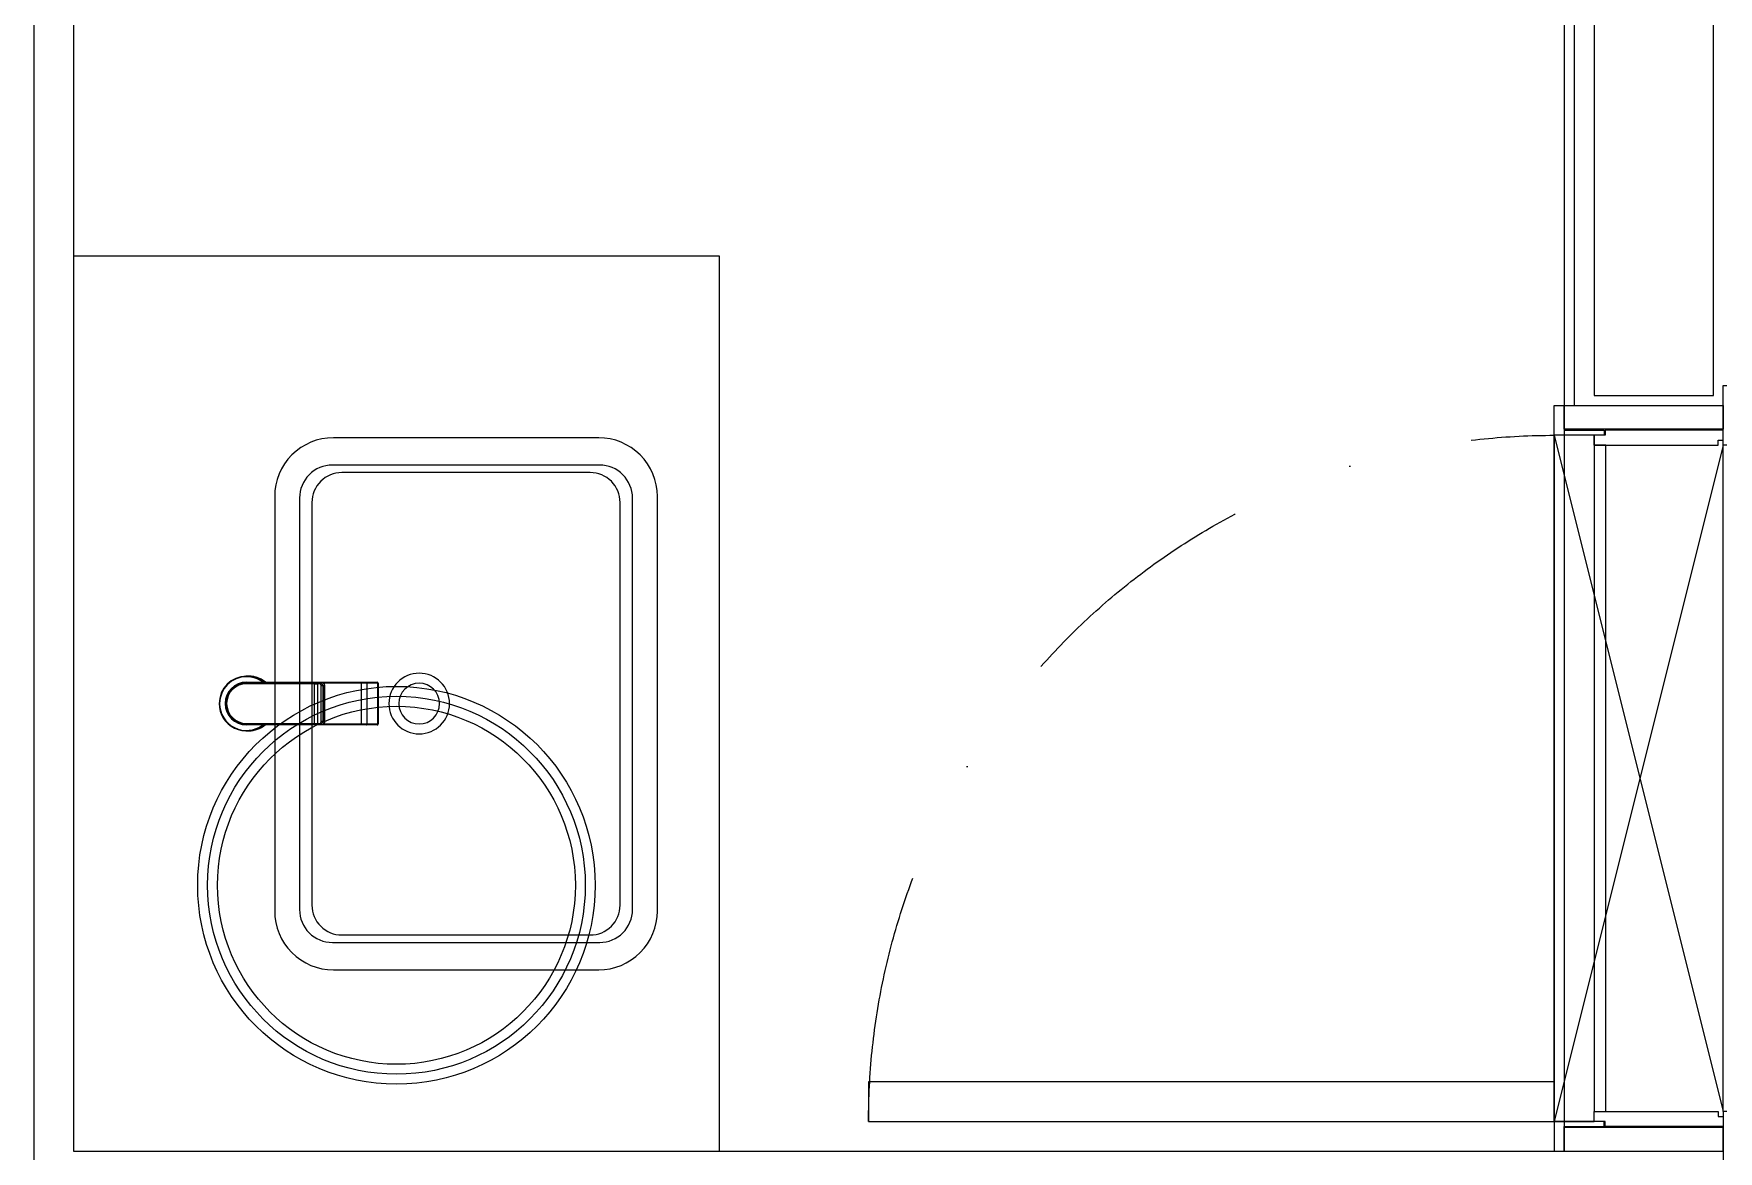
# Model space of a CAD drawing. Header units: millimetres. Extents: x -33000 to 294000, y 0 to 42408.
# Drawn here: x 181306 to 183001, y 14650 to 15773 of the extents above; entities that cross this region are included whole.
import ezdxf

# ---------------------------------------------------------------- set-up
doc = ezdxf.new("R2010")
doc.units = ezdxf.units.MM
doc.header["$LTSCALE"] = 50
doc.linetypes.add('DASHDOTX2', pattern=[2, 1, -0.5, 0, -0.5])
doc.layers.add('arch', color=8, linetype='Continuous')

# ---------------------------------------------------------------- blocks, each defined once
blk = doc.blocks.new('*U323')
at = {"linetype": 'Continuous', "ltscale": 4}
for points in [[(-18, 770), (-18, 710), (0, 710), (0, 770)], [(0, 726), (160, 726), (160, 750), (0, 750)], [(170, 750), (160, 750), (160, 725), (120, 725), (120, 720), (170, 720)], [(130, 720), (130, 710), (5, 710), (5, 715), (0, 715), (0, 725), (119, 725), (119, 720)], [(860, 30), (170, 30), (170, 70), (860, 70)], [(-18, -20), (-18, 40), (0, 40), (0, -20)], [(130, 30), (130, 40), (5, 40), (5, 35), (0, 35), (0, 25), (119, 25), (119, 30)], [(0, 24), (160, 24), (160, 0), (0, 0)], [(170, 0), (160, 0), (160, 25), (120, 25), (120, 30), (170, 30)]]:
    blk.add_lwpolyline(points, close=True, dxfattribs=at)
blk.add_lwpolyline([(170, 30), (170, 720), (0, 40), (0, 710)], close=True)
for points in [[(170, 30), (130, 30), (130, 40), (118, 40), (118, 710), (130, 710), (130, 720), (170, 720), (170, 30)], [(130, 710), (130, 40)]]:
    blk.add_lwpolyline(points)
at = {"linetype": 'DASHDOTX2', "ltscale": 5}
blk.add_arc((170, 30), 690, 0, 90, dxfattribs=at)

msp = doc.modelspace()

# ---------------------------------------------------------------- linework, layer by layer
at = {"layer": 'arch'}
for p, q in [((181306.2, 17889.6), (181306.2, 10669.6)), ((182876.2, 17229.6), (182876.2, 15409.6)), ((182856.2, 17209.6), (182856.2, 15399.6)), ((181346.2, 17199.6), (181346.2, 14649.6)), ((182846.2, 17199.6), (182846.2, 14649.6)), ((181512.5, 15126.3), (181513, 15126.3)), ((181520.3, 15121.3), (181635.8, 15121.3)), ((181520.3, 15120.8), (181588.7, 15120.8)), ((181588.7, 15119.8), (181520.3, 15119.8)), ((181588.7, 15120.8), (181592.3, 15120.8)), ((181588.7, 15119.8), (181588.7, 15120.8)), ((181588.7, 15079.8), (181588.7, 15119.8)), ((181588.7, 15119.8), (181591.7, 15119.8)), ((181591.7, 15119.8), (181591.7, 15079.8)), ((181594, 15119.8), (181591.7, 15119.8)), ((181592.3, 15120.8), (181594.6, 15120.8)), ((181594.6, 15120.8), (181596.5, 15120.8)), ((181635.8, 15120.3), (181598, 15120.3)), ((181635.8, 15121.3), (181635.8, 15120.3)), ((181635.8, 15121.3), (181640.6, 15121.3)), ((181641.5, 15120.3), (181635.8, 15120.3)), ((181635.8, 15120.3), (181635.8, 15079.3)), ((181640.6, 15121.3), (181651.7, 15121.3)), ((181652.6, 15120.3), (181641.5, 15120.3)), ((181641.5, 15120.3), (181641.5, 15079.3)), ((181652.7, 15120.3), (181652.6, 15120.3)), ((181652.6, 15079.3), (181652.6, 15120.3)), ((181652.7, 15120.3), (181652.7, 15079.3)), ((181597, 15117.8), (181595.6, 15117.8)), ((181595.6, 15081.8), (181595.6, 15117.8)), ((181598.9, 15117.8), (181597, 15117.8)), ((181597, 15117.8), (181597, 15081.8)), ((181599.2, 15117.8), (181598.9, 15117.8)), ((181598.9, 15081.8), (181598.9, 15117.8)), ((181599.2, 15081.8), (181599.2, 15117.8)), ((181520.3, 15079.8), (181588.7, 15079.8)), ((181588.7, 15078.8), (181520.3, 15078.8)), ((181520.3, 15078.4), (181520.3, 15078.3)), ((181635.8, 15078.3), (181520.3, 15078.3)), ((181588.7, 15079.8), (181591.7, 15079.8)), ((181588.7, 15078.8), (181588.7, 15079.8)), ((181588.7, 15078.8), (181592.3, 15078.8)), ((181591.7, 15079.8), (181594, 15079.8)), ((181594.6, 15078.8), (181592.3, 15078.8)), ((181596.5, 15078.8), (181594.6, 15078.8)), ((181597, 15081.8), (181595.6, 15081.8)), ((181597, 15081.8), (181598.9, 15081.8)), ((181598, 15079.3), (181635.8, 15079.3)), ((181599.2, 15081.8), (181598.9, 15081.8)), ((181635.8, 15079.3), (181641.5, 15079.3)), ((181635.8, 15079.3), (181635.8, 15078.3)), ((181640.6, 15078.3), (181635.8, 15078.3)), ((181651.7, 15078.3), (181640.6, 15078.3)), ((181641.5, 15079.3), (181652.6, 15079.3)), ((181652.7, 15079.3), (181652.6, 15079.3)), ((181346.2, 14649.6), (183006.2, 14649.6))]:
    msp.add_line(p, q, dxfattribs=at)
msp.add_lwpolyline([(182876.2, 15409.6), (182996.2, 15409.6), (182996.2, 17809.6)], dxfattribs=at)
msp.add_lwpolyline([(181996.2, 15549.6), (181346.2, 15549.6), (181346.2, 14649.6), (181996.2, 14649.6)], close=True, dxfattribs=at)
for points in [[(181933.7, 14891.1), (181933.7, 15308.1, 0.414214), (181874.7, 15367.1), (181607.7, 15367.1, 0.414214), (181548.7, 15308.1), (181548.7, 14891.1, 0.414214), (181607.7, 14832.1), (181874.7, 14832.1, 0.414214)], [(181908.7, 14892.6), (181908.7, 15306.6, 0.414214), (181875.7, 15339.6), (181606.7, 15339.6, 0.414214), (181573.7, 15306.6), (181573.7, 14892.6, 0.414214), (181606.7, 14859.6), (181875.7, 14859.6, 0.414214)], [(181896.2, 14897.1), (181896.2, 15302.1, 0.414214), (181866.2, 15332.1), (181616.2, 15332.1, 0.414214), (181586.2, 15302.1), (181586.2, 14897.1, 0.414214), (181616.2, 14867.1), (181866.2, 14867.1, 0.414214)]]:
    msp.add_lwpolyline(points, format="xyb", close=True, dxfattribs=at)
for radius in [200, 190, 180]:
    msp.add_circle((181671.2, 14917.1), radius, dxfattribs=at)
for centre, radius, start, end in [((181520.3, 15099.8), 27.5, 90, 180), ((181520.3, 15099.8), 27, 90, 180), ((181520.3, 15099.8), 21.5, 90, 270), ((181520.3, 15099.8), 21, 90, 270), ((181520.3, 15099.8), 20, 90, 270), ((181522.1, 15099.9), 27.5, 51.0962, 95.0586), ((181520.3, 15099.8), 27.5, 51.4237, 90), ((181520.3, 15099.8), 27, 52.7738, 90), ((181694.1, 15099.8), 30.5, 0, 180), ((181694.1, 15099.8), 20.5, 0, 180), ((181520.3, 15099.8), 27.5, 180, 308.5706), ((181520.3, 15099.8), 27, 180, 307.2206), ((181694.1, 15099.8), 30.5, 180, 0), ((181694.1, 15099.8), 20.5, 180, 0), ((181522.1, 15099.9), 27.5, 271.3012, 308.2367)]:
    msp.add_arc(centre, radius, start, end, dxfattribs=at)
for centre, major_axis, ratio, start_param, end_param in [((181592.3, 15119.8), (0, -1), 0.594178, 3.141593, 4.712389), ((181594.6, 15119.8), (0, -1), 0.594178, 3.141593, 4.712389), ((181594, 15117.8), (0, 2), 0.805877, 4.712389, 6.283185), ((181594.6, 15117.8), (0, 3), 0.792599, 4.712389, 6.283185), ((181596.5, 15117.8), (0, 3), 0.792599, 4.712389, 6.283185), ((181640.6, 15120.3), (0, 1), 0.885427, 4.712389, 6.283185), ((181651.7, 15120.3), (0, 1), 0.984808, 4.712389, 6.283185), ((181651.7, 15120.3), (0, 1), 0.885427, 4.712389, 6.283185), ((181592.3, 15079.8), (0, -1), 0.594178, 4.712389, 6.283185), ((181594, 15081.8), (0, 2), 0.805877, 3.141593, 4.712389), ((181594.6, 15079.8), (0, -1), 0.594178, 4.712389, 6.283185), ((181594.6, 15081.8), (0, 3), 0.792599, 3.141593, 4.712389), ((181596.5, 15081.8), (0, 3), 0.792599, 3.141593, 4.712389), ((181640.6, 15079.3), (0, 1), 0.885427, 3.141593, 4.712389), ((181651.7, 15079.3), (0, 1), 0.984808, 3.141593, 4.712389), ((181651.7, 15079.3), (0, 1), 0.885427, 3.141593, 4.712389)]:
    msp.add_ellipse(centre, major_axis=major_axis, ratio=ratio, start_param=start_param, end_param=end_param, dxfattribs=at)
for points in [[(181512.5, 15126.3), (181512.5, 15126.2), (181512.5, 15126.2), (181512.6, 15126.1)], [(181526.4, 15127.1), (181526.3, 15127.1), (181526.2, 15127.1), (181526.2, 15127.1)]]:
    msp.add_open_spline(points, degree=3, dxfattribs=at)
for points, knots in [([(181528.7, 15126.5), (181528.5, 15126.6), (181528.3, 15126.7), (181527.8, 15126.9), (181527.5, 15127), (181527.2, 15127), (181527.2, 15127), (181527.1, 15127), (181527, 15127), (181526.9, 15127.1), (181526.7, 15127.1), (181526.5, 15127.1), (181526.4, 15127.1)], [0, 0, 0, 0, 0.282768, 0.282768, 0.641384, 0.641384, 0.686211, 0.686211, 0.731038, 0.820692, 0.820692, 1, 1, 1, 1]), ([(181599.2, 15117.8), (181599.2, 15117.9), (181599.1, 15118.3), (181599, 15118.8), (181598.7, 15119.5), (181598.4, 15120), (181597.9, 15120.4), (181597.3, 15120.7), (181596.9, 15120.8), (181596.6, 15120.8), (181596.5, 15120.8)], [0, 0, 0, 0, 0.085665, 0.23174, 0.378994, 0.526676, 0.673487, 0.817717, 0.958286, 1, 1, 1, 1]), ([(181596.5, 15078.8), (181596.7, 15078.8), (181597, 15078.8), (181597.5, 15079), (181598, 15079.3), (181598.4, 15079.7), (181598.8, 15080.2), (181599, 15080.8), (181599.1, 15081.3), (181599.2, 15081.7), (181599.2, 15081.8)], [0, 0, 0, 0, 0.094284, 0.229492, 0.364473, 0.500943, 0.639931, 0.781485, 0.925041, 1, 1, 1, 1])]:
    msp.add_open_spline(points, degree=3, knots=knots, dxfattribs=at)

# ---------------------------------------------------------------- block references
at = {"layer": 'arch', "xscale": -1}
msp.add_blockref('*U323', (183006.2, 14649.6), dxfattribs=at)

doc.saveas('drawing.dxf')
